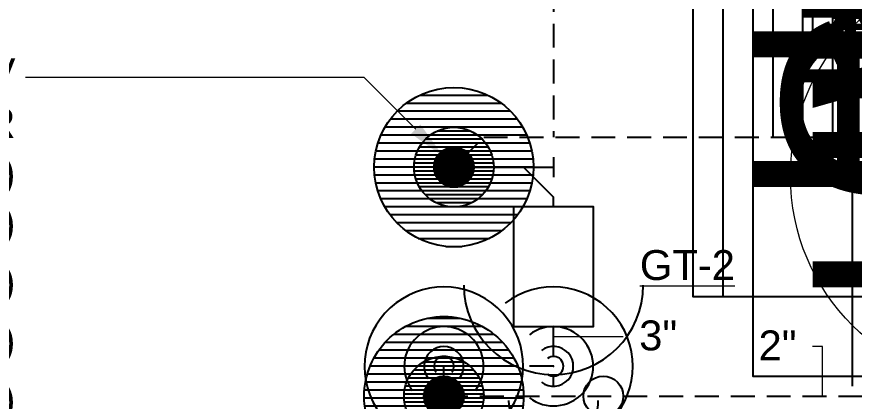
# Model space of a CAD drawing. Extents: x -6836 to 2023, y 218 to 1042.
# Drawn here: x -831.8 to -705.7, y 845.5 to 903.4 of the extents above; entities that cross this region are included whole.
import ezdxf
from ezdxf import colors
from ezdxf.entities.mleader import LeaderData, LeaderLine
from ezdxf.enums import TextEntityAlignment as Align
from ezdxf.math import Vec2, Vec3

# ---------------------------------------------------------------- set-up
doc = ezdxf.new("R2010")
doc.units = 0
doc.header["$LTSCALE"] = 18
doc.header["$MEASUREMENT"] = 0
doc.linetypes.add('VENT', pattern=[0.30000000000000004, 0.2, -0.1])
for name, color, linetype, lineweight in [('G-ANNO-TEXT', 70, 'Continuous', 0), ('G-ANNO-TEXT @ 1', 70, 'Continuous', 0), ('G-ANNO-TEXT @ 192', 70, 'Continuous', 0), ('G-ANNO-TEXT @ 384', 70, 'Continuous', 0), ('G-ANNO-TEXT @ 48', 70, 'Continuous', 0), ('G-ANNO-TEXT @ 96', 70, 'Continuous', 0)]:
    doc.layers.add(name, color=color, linetype=linetype, lineweight=lineweight)
for name, color, linetype in [('G-EQPM', 3, 'Continuous'), ('P-14HWC-N', 6, 'Continuous'), ('P-14HWC-N @ 1', 6, 'Continuous'), ('P-14HWC-N @ 192', 6, 'Continuous'), ('P-14HWC-N @ 384', 6, 'Continuous'), ('P-14HWC-N @ 48', 6, 'Continuous'), ('P-14HWC-N @ 96', 6, 'Continuous'), ('P-CW-N', 4, 'Continuous'), ('P-CW-N @ 1 (1)', 4, 'Continuous'), ('P-CW-N @ 192', 4, 'Continuous'), ('P-CW-N @ 384', 4, 'Continuous'), ('P-CW-N @ 48', 4, 'Continuous'), ('P-CW-N @ 96', 4, 'Continuous'), ('P-HW-N', 1, 'Continuous'), ('P-HW-N @ 1 (1)', 1, 'Continuous'), ('P-HW-N @ 192', 1, 'Continuous'), ('P-HW-N @ 384', 1, 'Continuous'), ('P-HW-N @ 48', 1, 'Continuous'), ('P-HW-N @ 96', 1, 'Continuous'), ('P-HWC-N', 2, 'Continuous'), ('P-HWC-N @ 1 (1)', 2, 'Continuous'), ('P-HWC-N @ 192', 2, 'Continuous'), ('P-HWC-N @ 384', 2, 'Continuous'), ('P-HWC-N @ 48', 2, 'Continuous'), ('P-HWC-N @ 96', 2, 'Continuous'), ('P-KW-N', 1, 'Continuous'), ('P-KW-N @ 1', 1, 'Continuous'), ('P-KW-N @ 192', 1, 'Continuous'), ('P-KW-N @ 384', 1, 'Continuous'), ('P-KW-N @ 48', 1, 'Continuous'), ('P-KW-N @ 96', 1, 'Continuous'), ('P-SANV-N', 5, 'VENT'), ('P-SANV-N @ 1 (1)', 5, 'VENT'), ('P-SANV-N @ 192', 5, 'VENT'), ('P-SANV-N @ 384', 5, 'VENT'), ('P-SANV-N @ 48', 5, 'VENT'), ('P-SANV-N @ 96', 5, 'VENT')]:
    doc.layers.add(name, color=color, linetype=linetype)
doc.styles.add('Arial', font='arial.ttf')
doc.dimstyles.new('Loop048', dxfattribs={"dimscale": 0, "dimtxt": 0.09375, "dimasz": 0.03125, "dimexe": 0.0625, "dimexo": 0.0625, "dimgap": 0.09375, "dimtad": 1, "dimdec": 4, "dimzin": 3, "dimdsep": 46, "dimlunit": 4, "dimtxsty": 'Arial', "dimblk": 'OBLIQUE', "dimcen": 0.09375, "dimdle": 0.0625, "dimclrd": 256, "dimclre": 256, "dimclrt": 256, "dimadec": 4, "dimazin": 0, "dimtfac": 0.8, "dimtdec": 4, "dimtix": 1, "dimtofl": 0, "dimtmove": 1, "dimatfit": 0, "dimldrblk": 'LeaderNoteBlock', "dimfxl": 1, "dimfrac": 1, "dimtolj": 1, "dimtzin": 0, "dimlwd": -1, "dimlwe": -1, "dimarcsym": 0})
pattern_1 = [(180, (0, 0), (-4.336808689942018e-19, -0.003125), [])]

# ---------------------------------------------------------------- blocks, each defined once
blk = doc.blocks.new('*U28')
at = {"linetype": 'Continuous'}
blk.add_circle((0, 0), 0.08288711157735473, dxfattribs=at)
at = {"linetype": 'Continuous', "style": 'Arial'}
blk.add_text('TP', height=0.078125, dxfattribs=at).set_placement((0, 0), align=Align.MIDDLE)
blk = doc.blocks.new('*U2244')
at = {"layer": 'G-ANNO-TEXT @ 1'}
blk.add_blockref('*U28', (-683.5000000149357, 879.4040562277223), dxfattribs=at)
at = {"layer": 'G-ANNO-TEXT @ 192', "xscale": 192, "yscale": 192, "zscale": 192}
blk.add_blockref('*U28', (-683.5000000149357, 879.4040562277223), dxfattribs=at)
at = {"layer": 'G-ANNO-TEXT @ 384', "xscale": 384, "yscale": 384, "zscale": 384}
blk.add_blockref('*U28', (-683.5000000149357, 879.4040562277223), dxfattribs=at)
at = {"layer": 'G-ANNO-TEXT @ 48', "xscale": 48, "yscale": 48, "zscale": 48}
blk.add_blockref('*U28', (-683.5000000149357, 879.4040562277223), dxfattribs=at)
at = {"layer": 'G-ANNO-TEXT @ 96', "xscale": 96, "yscale": 96, "zscale": 96}
blk.add_blockref('*U28', (-683.5000000149357, 879.4040562277223), dxfattribs=at)
blk = doc.blocks.new('*U32')
at = {"linetype": 'Continuous'}
blk.add_arc((0, 0), 0.03111555437015312, 232.5669694738212, 127.4330305261797, dxfattribs=at)
blk = doc.blocks.new('*U2246')
at = {"layer": 'P-SANV-N @ 1 (1)'}
blk.add_blockref('*U32', (-751.0000000149357, 850.7428015229925), dxfattribs=at)
at = {"layer": 'P-SANV-N @ 192', "xscale": 192, "yscale": 192, "zscale": 192}
blk.add_blockref('*U32', (-751.0000000149357, 850.7428015229925), dxfattribs=at)
at = {"layer": 'P-SANV-N @ 384', "xscale": 384, "yscale": 384, "zscale": 384}
blk.add_blockref('*U32', (-751.0000000149357, 850.7428015229925), dxfattribs=at)
at = {"layer": 'P-SANV-N @ 48', "xscale": 48, "yscale": 48, "zscale": 48}
blk.add_blockref('*U32', (-751.0000000149357, 850.7428015229925), dxfattribs=at)
at = {"layer": 'P-SANV-N @ 96', "xscale": 96, "yscale": 96, "zscale": 96}
blk.add_blockref('*U32', (-751.0000000149357, 850.7428015229925), dxfattribs=at)
blk = doc.blocks.new('*U23')
h = blk.add_hatch()
h.set_pattern_fill('ANSI31', color=256, scale=0.025, angle=135)
h.set_pattern_definition(pattern_1)
edge = h.paths.add_edge_path()
edge.add_arc((-3.469446951953614e-18, -6.938893903907228e-18), 0.03125000000000001, 0, 360)
blk.add_circle((0, 0), 0.03125)
blk = doc.blocks.new('*U2249')
at = {"layer": 'P-KW-N @ 1'}
blk.add_blockref('*U23', (-766.0000000149357, 880.7428015229925), dxfattribs=at)
at = {"layer": 'P-KW-N @ 192', "xscale": 192, "yscale": 192, "zscale": 192}
blk.add_blockref('*U23', (-766.0000000149357, 880.7428015229925), dxfattribs=at)
at = {"layer": 'P-KW-N @ 384', "xscale": 384, "yscale": 384, "zscale": 384}
blk.add_blockref('*U23', (-766.0000000149357, 880.7428015229925), dxfattribs=at)
at = {"layer": 'P-KW-N @ 48', "xscale": 48, "yscale": 48, "zscale": 48}
blk.add_blockref('*U23', (-766.0000000149357, 880.7428015229925), dxfattribs=at)
at = {"layer": 'P-KW-N @ 96', "xscale": 96, "yscale": 96, "zscale": 96}
blk.add_blockref('*U23', (-766.0000000149357, 880.7428015229925), dxfattribs=at)
blk = doc.blocks.new('*U40')
at = {"linetype": 'Continuous'}
blk.add_circle((0, 0), 0.03515625, dxfattribs=at)
blk.add_arc((0.09046299364832541, 2.556089733746285e-18), 0.03515625, 90, 270, dxfattribs=at)
blk = doc.blocks.new('*U2259')
at = {"layer": 'P-KW-N @ 1', "rotation": 89.99999999999999}
blk.add_blockref('*U40', (-751.0000000149357, 828.2428015229925), dxfattribs=at)
at = {"layer": 'P-KW-N @ 192', "xscale": 192, "yscale": 192, "zscale": 192, "rotation": 89.99999999999999}
blk.add_blockref('*U40', (-751.0000000149357, 828.2428015229925), dxfattribs=at)
at = {"layer": 'P-KW-N @ 384', "xscale": 384, "yscale": 384, "zscale": 384, "rotation": 89.99999999999999}
blk.add_blockref('*U40', (-751.0000000149357, 828.2428015229925), dxfattribs=at)
at = {"layer": 'P-KW-N @ 48', "xscale": 48, "yscale": 48, "zscale": 48, "rotation": 90}
blk.add_blockref('*U40', (-751.0000000149357, 828.2428015229925), dxfattribs=at)
at = {"layer": 'P-KW-N @ 96', "xscale": 96, "yscale": 96, "zscale": 96, "rotation": 89.99999999999999}
blk.add_blockref('*U40', (-751.0000000149357, 828.2428015229925), dxfattribs=at)
blk = doc.blocks.new('_Oblique')
at = {"color": 0, "linetype": 'ByBlock', "lineweight": -2}
blk.add_line((-0.5, -0.5), (0.5, 0.5), dxfattribs=at)
blk = doc.blocks.new('LeaderNoteBlock')
blk.add_ellipse((0, 0), major_axis=(1, -1.836909530733566e-16), ratio=0.2499999999998295, start_param=5.387520513321723, end_param=10.32044275462724)
blk = doc.blocks.new('*U36')
h = blk.add_hatch()
h.set_pattern_fill('ANSI31', color=256, scale=0.025, angle=135)
h.set_pattern_definition(pattern_1)
edge = h.paths.add_edge_path()
edge.add_arc((-3.469446951953614e-18, -6.938893903907228e-18), 0.03125000000000001, 0, 360)
blk.add_circle((0, 0), 0.03125)
blk = doc.blocks.new('*U2440')
at = {"layer": 'P-SANV-N @ 1 (1)'}
blk.add_blockref('*U36', (-767.5000000149357, 846.2428015229925), dxfattribs=at)
at = {"layer": 'P-SANV-N @ 192', "xscale": 192, "yscale": 192, "zscale": 192}
blk.add_blockref('*U36', (-767.5000000149357, 846.2428015229925), dxfattribs=at)
at = {"layer": 'P-SANV-N @ 384', "xscale": 384, "yscale": 384, "zscale": 384}
blk.add_blockref('*U36', (-767.5000000149357, 846.2428015229925), dxfattribs=at)
at = {"layer": 'P-SANV-N @ 48', "xscale": 48, "yscale": 48, "zscale": 48}
blk.add_blockref('*U36', (-767.5000000149357, 846.2428015229925), dxfattribs=at)
at = {"layer": 'P-SANV-N @ 96', "xscale": 96, "yscale": 96, "zscale": 96}
blk.add_blockref('*U36', (-767.5000000149357, 846.2428015229925), dxfattribs=at)
blk = doc.blocks.new('*U3')
at = {"linetype": 'Continuous'}
blk.add_arc((0, 0), 0.03111555437015312, 232.5669694738212, 127.4330305261797, dxfattribs=at)
blk = doc.blocks.new('*U2441')
at = {"layer": 'P-SANV-N @ 1 (1)', "rotation": 89.99999999999999}
blk.add_blockref('*U3', (-767.5000000149357, 850.7428015229925), dxfattribs=at)
at = {"layer": 'P-SANV-N @ 192', "xscale": 192.0000000000001, "yscale": 192.0000000000001, "zscale": 192.0000000000001, "rotation": 89.99999999999999}
blk.add_blockref('*U3', (-767.5000000149357, 850.7428015229925), dxfattribs=at)
at = {"layer": 'P-SANV-N @ 384', "xscale": 384.0000000000001, "yscale": 384.0000000000001, "zscale": 384.0000000000001, "rotation": 89.99999999999999}
blk.add_blockref('*U3', (-767.5000000149357, 850.7428015229925), dxfattribs=at)
at = {"layer": 'P-SANV-N @ 48', "xscale": 48, "yscale": 48, "zscale": 48, "rotation": 89.99999999999999}
blk.add_blockref('*U3', (-767.5000000149357, 850.7428015229925), dxfattribs=at)
at = {"layer": 'P-SANV-N @ 96', "xscale": 96.00000000000003, "yscale": 96.00000000000003, "zscale": 96.00000000000003, "rotation": 89.99999999999999}
blk.add_blockref('*U3', (-767.5000000149357, 850.7428015229925), dxfattribs=at)
blk = doc.blocks.new('*U39')
at = {"layer": 'DEFPOINTS'}
blk.add_lwpolyline([(-0.125, -0.0625), (0.125, -0.0625), (0.125, 0.0625), (-0.125, 0.0625)], close=True, dxfattribs=at)
at = {"style": 'Arial'}
blk.add_text('HW', height=0.078125, dxfattribs=at).set_placement((-3.713743472833174e-17, 0), align=Align.MIDDLE)
blk = doc.blocks.new('*U2442')
at = {"layer": 'P-HW-N @ 1 (1)', "linetype": 'ByBlock', "lineweight": -2, "rotation": 89.99999999999999}
blk.add_blockref('*U39', (-706.0000000149357, 909.2428015229925), dxfattribs=at)
at = {"layer": 'P-HW-N @ 192', "linetype": 'ByBlock', "lineweight": -2, "xscale": 192, "yscale": 192, "zscale": 192, "rotation": 89.99999999999999}
blk.add_blockref('*U39', (-706.0000000149357, 909.2428015229925), dxfattribs=at)
at = {"layer": 'P-HW-N @ 384', "linetype": 'ByBlock', "lineweight": -2, "xscale": 384, "yscale": 384, "zscale": 384, "rotation": 89.99999999999999}
blk.add_blockref('*U39', (-706.0000000149357, 909.2428015229925), dxfattribs=at)
at = {"layer": 'P-HW-N @ 48', "linetype": 'ByBlock', "lineweight": -2, "xscale": 48, "yscale": 48, "zscale": 48, "rotation": 90}
blk.add_blockref('*U39', (-706.0000000149357, 909.2428015229925), dxfattribs=at)
at = {"layer": 'P-HW-N @ 96', "linetype": 'ByBlock', "lineweight": -2, "xscale": 96, "yscale": 96, "zscale": 96, "rotation": 89.99999999999999}
blk.add_blockref('*U39', (-706.0000000149357, 909.2428015229925), dxfattribs=at)
blk = doc.blocks.new('*U17')
at = {"layer": 'DEFPOINTS'}
blk.add_lwpolyline([(-0.125, -0.0625), (0.125, -0.0625), (0.125, 0.0625), (-0.125, 0.0625)], close=True, dxfattribs=at)
at = {"style": 'Arial'}
blk.add_text('CW', height=0.078125, dxfattribs=at).set_placement((-3.686292673615752e-17, 2.775557561562891e-17), align=Align.MIDDLE)
blk = doc.blocks.new('*U2443')
at = {"layer": 'P-CW-N @ 1 (1)', "linetype": 'ByBlock', "lineweight": -2, "rotation": 89.99999999999999}
blk.add_blockref('*U17', (-701.5000000149357, 909.2428015229925), dxfattribs=at)
at = {"layer": 'P-CW-N @ 192', "linetype": 'ByBlock', "lineweight": -2, "xscale": 192, "yscale": 192, "zscale": 192, "rotation": 89.99999999999999}
blk.add_blockref('*U17', (-701.5000000149357, 909.2428015229925), dxfattribs=at)
at = {"layer": 'P-CW-N @ 384', "linetype": 'ByBlock', "lineweight": -2, "xscale": 384, "yscale": 384, "zscale": 384, "rotation": 89.99999999999999}
blk.add_blockref('*U17', (-701.5000000149357, 909.2428015229925), dxfattribs=at)
at = {"layer": 'P-CW-N @ 48', "linetype": 'ByBlock', "lineweight": -2, "xscale": 48, "yscale": 48, "zscale": 48, "rotation": 90}
blk.add_blockref('*U17', (-701.5000000149357, 909.2428015229925), dxfattribs=at)
at = {"layer": 'P-CW-N @ 96', "linetype": 'ByBlock', "lineweight": -2, "xscale": 96, "yscale": 96, "zscale": 96, "rotation": 89.99999999999999}
blk.add_blockref('*U17', (-701.5000000149357, 909.2428015229925), dxfattribs=at)
blk = doc.blocks.new('*U16')
at = {"layer": 'DEFPOINTS'}
blk.add_lwpolyline([(-0.15625, -0.0625), (0.15625, -0.0625), (0.15625, 0.0625), (-0.15625, 0.0625)], close=True, dxfattribs=at)
at = {"style": 'Arial'}
blk.add_text('HWC', height=0.078125, dxfattribs=at).set_placement((-6.572811999932464e-17, 0), align=Align.MIDDLE)
blk = doc.blocks.new('*U2444')
at = {"layer": 'P-HWC-N @ 1 (1)', "linetype": 'ByBlock', "lineweight": -2, "rotation": 89.99999999999999}
blk.add_blockref('*U16', (-697.0000000149357, 909.2428015229925), dxfattribs=at)
at = {"layer": 'P-HWC-N @ 192', "linetype": 'ByBlock', "lineweight": -2, "xscale": 192, "yscale": 192, "zscale": 192, "rotation": 89.99999999999999}
blk.add_blockref('*U16', (-697.0000000149357, 909.2428015229925), dxfattribs=at)
at = {"layer": 'P-HWC-N @ 384', "linetype": 'ByBlock', "lineweight": -2, "xscale": 384, "yscale": 384, "zscale": 384, "rotation": 89.99999999999999}
blk.add_blockref('*U16', (-697.0000000149357, 909.2428015229925), dxfattribs=at)
at = {"layer": 'P-HWC-N @ 48', "linetype": 'ByBlock', "lineweight": -2, "xscale": 48, "yscale": 48, "zscale": 48, "rotation": 90}
blk.add_blockref('*U16', (-697.0000000149357, 909.2428015229925), dxfattribs=at)
at = {"layer": 'P-HWC-N @ 96', "linetype": 'ByBlock', "lineweight": -2, "xscale": 96, "yscale": 96, "zscale": 96, "rotation": 89.99999999999999}
blk.add_blockref('*U16', (-697.0000000149357, 909.2428015229925), dxfattribs=at)
blk = doc.blocks.new('CHECK VALVE')
at = {"linetype": 'Continuous'}
blk.add_lwpolyline([(0.0625, 0.0625, 0, 0.02734375, 0), (0.004140429033668624, 0.0625, 0, 0, 0), (0.004140429033668624, 0.0625, 0, 0, 0), (-0.06249999999977263, 0.0625, 0, 0, 0)], format="xyseb", dxfattribs=at)
blk.add_lwpolyline([(0.0625, 0.03125), (0.0625, -0.03125), (-0.0625, 0.03125), (-0.0625, -0.03125)], dxfattribs=at)
blk.add_circle((-0.0625, 0.046875), 0.007812499999988433, dxfattribs=at)
blk = doc.blocks.new('*U2446')
at = {"layer": 'P-14HWC-N @ 1'}
blk.add_blockref('CHECK VALVE', (-719.5000000149357, 828.2428015229925), dxfattribs=at)
at = {"layer": 'P-14HWC-N @ 192', "xscale": 192, "yscale": 192, "zscale": 192}
blk.add_blockref('CHECK VALVE', (-719.5000000149357, 828.2428015229925), dxfattribs=at)
at = {"layer": 'P-14HWC-N @ 384', "xscale": 384, "yscale": 384, "zscale": 384}
blk.add_blockref('CHECK VALVE', (-719.5000000149357, 828.2428015229925), dxfattribs=at)
at = {"layer": 'P-14HWC-N @ 48', "xscale": 48, "yscale": 48, "zscale": 48}
blk.add_blockref('CHECK VALVE', (-719.5000000149357, 828.2428015229925), dxfattribs=at)
at = {"layer": 'P-14HWC-N @ 96', "xscale": 96, "yscale": 96, "zscale": 96}
blk.add_blockref('CHECK VALVE', (-719.5000000149357, 828.2428015229925), dxfattribs=at)

msp = doc.modelspace()

# ---------------------------------------------------------------- linework, layer by layer
at = {"layer": 'G-EQPM'}
msp.add_lwpolyline([(-757.0000000149357, 874.7428015229925), (-757.0000000149357, 856.7428015229925), (-745.0000000149357, 856.7428015229925), (-745.0000000149357, 874.7428015229925), (-757.0000000149357, 874.7428015229925)], dxfattribs=at)
at = {"layer": 'P-HW-N'}
for p, q in [((-706.0000000149357, 886.7428015229925), (-706.0000000149357, 903.2428015229925)), ((-706.0000000149357, 847.742801522993), (-706.0000000149357, 883.7428015229925))]:
    msp.add_line(p, q, dxfattribs=at)
at = {"layer": 'P-KW-N'}
for p, q in [((-751.0000000149357, 882.2428015229925), (-751.0000000149357, 879.2428015229925)), ((-764.5000000149357, 880.7428015229925), (-751.0000000149357, 880.7428015229925)), ((-755.5000000149357, 880.7428015229925), (-751.0000000149357, 876.2428015229925)), ((-751.0000000149357, 874.7428015229925), (-751.0000000149357, 876.2428015229925)), ((-751.0000000149357, 852.2363481327598), (-751.0000000149357, 856.7428015229925)), ((-751.0000000149357, 847.7428015229925), (-751.0000000149357, 849.2492549132253))]:
    msp.add_line(p, q, dxfattribs=at)
at = {"layer": 'P-SANV-N'}
for p, q in [((-751.0000000149357, 961.7428015229925), (-751.0000000149357, 885.2428015229925)), ((-764.9393398431557, 881.8034616947723), (-761.5000000149353, 885.2428015229925)), ((-761.5000000149357, 885.2428015229925), (-692.5000000149357, 885.2428015229925)), ((-767.5000000149357, 847.7428015229925), (-767.5000000149357, 850.7428015229925)), ((-751.0000000149357, 850.7428015229925), (-766.0000000149357, 850.7428015229925)), ((-767.5000000149357, 846.2428015229925), (-692.5000000149357, 846.2428015229925))]:
    msp.add_line(p, q, dxfattribs=at)

# ---------------------------------------------------------------- block references
at = {"layer": 'G-ANNO-TEXT'}
msp.add_blockref('*U2244', (0, 0), dxfattribs=at)
at = {"layer": 'P-14HWC-N'}
msp.add_blockref('*U2446', (0, 0), dxfattribs=at)
at = {"layer": 'P-CW-N'}
msp.add_blockref('*U2443', (0, 0), dxfattribs=at)
at = {"layer": 'P-HW-N'}
msp.add_blockref('*U2442', (0, 0), dxfattribs=at)
at = {"layer": 'P-HWC-N'}
msp.add_blockref('*U2444', (0, 0), dxfattribs=at)
at = {"layer": 'P-KW-N'}
for name in ['*U2249', '*U2259']:
    msp.add_blockref(name, (0, 0), dxfattribs=at)
at = {"layer": 'P-SANV-N'}
for name in ['*U2441', '*U2246', '*U2440']:
    msp.add_blockref(name, (0, 0), dxfattribs=at)

# ---------------------------------------------------------------- texts
at = {"layer": 'G-ANNO-TEXT', "char_height": 4.5, "style": 'Arial'}
for s, insert, width, attachment_point in [('{\\LGT-2}', (-738.0000000149357, 868.2428015229925), 68, 1), ('3"', (-738.1000000149356, 857.6428015229926), 12.59999999999991, 1), ('2"', (-714.4000000149358, 856.1428015229926), 12.59999999999991, 3)]:
    msp.add_mtext(s, dxfattribs=dict(at, insert=insert, width=width, attachment_point=attachment_point))

# ---------------------------------------------------------------- leaders
at = {"layer": 'G-ANNO-TEXT'}
for points in [[(-751.0000000149357, 855.2428015229925), (-742.0000000149357, 855.2428015229925), (-740.5000000149357, 855.2428015229925)], [(-710.5000000149357, 846.2428015229925), (-710.5000000149357, 853.7428015229925), (-712.0000000149357, 853.7428015229925)]]:
    msp.add_leader(points, dimstyle='Loop048', override={"dimscale": 0}, dxfattribs=at)
ml = msp.add_multileader_mtext('Standard', dxfattribs=at)
ml.set_content('\\A1;3"KW&2"V\\P2"V-DROP TO FLOW RESTRICTOR\\P2"V(FD)\\P(2)2"W (ITEM 16)\\P{\\H0.8x;\\S3#4;}"CW (ITEM 15)\\P{\\H0.8x;\\S3#4;}"140%%DHW  (ITEM 15)\\P{\\H0.8x;\\S3#4;}"CW (ITEM 15)\\P{\\H0.8x;\\S3#4;}"140%%DHW  (ITEM 15)\\P2"W&V (ITEM 14)\\P2"W&T (ITEM 14)\\P{\\H0.8x;\\S3#4;}"CW (ITEM 14)\\P{\\H0.8x;\\S3#4;}"140%%DHW  (ITEM 11)\\P1"IW (ITEM 11)\\P2"V (FD)', color=256, style='Arial')
ml.set_leader_properties(color=256, linetype='ByLayer', lineweight=-1)
ml.build(insert=Vec2(0, 0))
ml.multileader.update_dxf_attribs({"has_dogleg": 0, "dogleg_length": 0.125, "arrow_head_size": 6, "scale": 48})
ctx = ml.context
ctx.base_point, ctx.scale, ctx.char_height, ctx.arrow_head_size, ctx.landing_gap_size, ctx.plane_origin = Vec3(-936.4045020613205, 894.2428015229925), 48, 4.5, 6, 1.5, Vec3(-767.5000000149357, 882.2428015229925)
ctx.text_align_type = 2
notes = []
notes.append((ctx, [(0, (1, 1, 0), (-824.5000000149357, 894.2428015229925), (-1, 0), 6, [(0, [(-767.5000000149357, 882.2428015229925), (-779.5000000149357, 894.2428015229925)], 0, [])])]))
ctx.mtext.insert, ctx.mtext.alignment, ctx.mtext.flow_direction = Vec3(-832.0000000149357, 897.1542953838384), 3, 5
for ctx, leaders in notes:
    for number, flags, end, landing, length, lines in leaders:
        leader = LeaderData()
        leader.index, (leader.has_last_leader_line, leader.has_dogleg_vector, leader.attachment_direction) = number, flags
        leader.last_leader_point, leader.dogleg_vector, leader.dogleg_length = Vec3(end), Vec3(landing), length
        for number, points, colour, breaks in lines:
            line = LeaderLine()
            line.index, line.vertices, line.color, line.breaks = number, Vec3.list(points), colors.encode_raw_color(colour), breaks
            leader.lines.append(line)
        ctx.leaders.append(leader)

doc.saveas('drawing.dxf')
